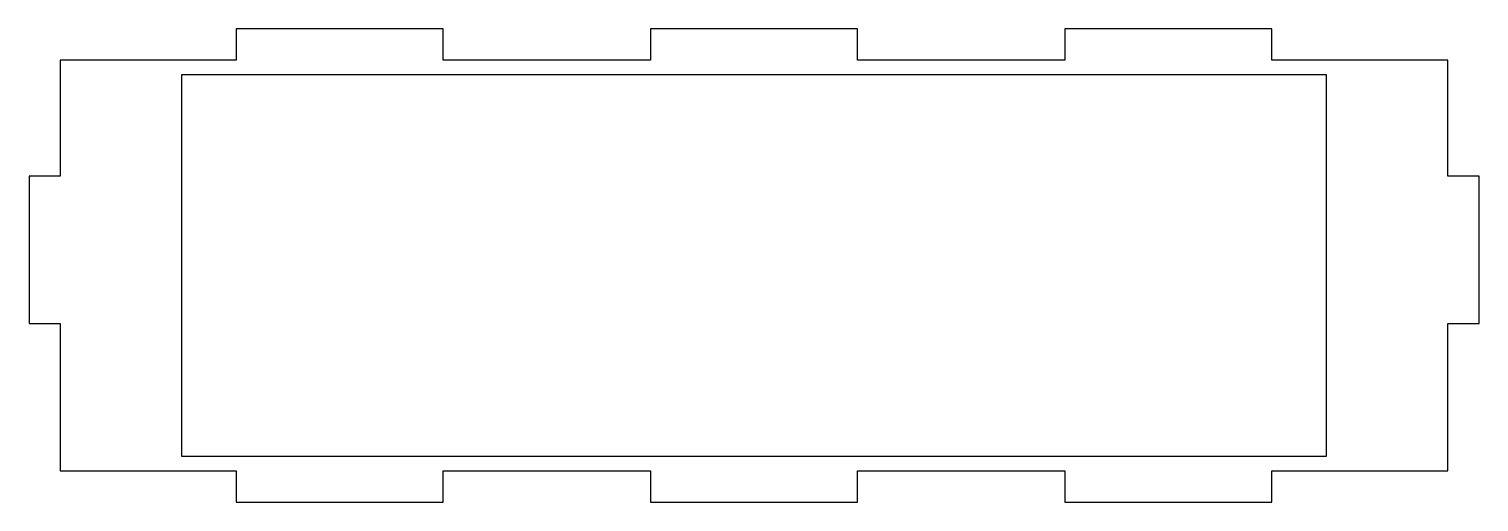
# Model space of a CAD drawing. Header units: millimetres. Extents: x -190 to 0, y 0 to 62.
import ezdxf

# ---------------------------------------------------------------- set-up
doc = ezdxf.new("R2010")
doc.units = ezdxf.units.MM
doc.layers.get('0').update_dxf_attribs({"linetype": 'CONTINUOUS'})

msp = doc.modelspace()

# ---------------------------------------------------------------- linework, layer by layer
for p, q in [((-135.71, 62), (-162.86, 62)), ((-162.86, 62), (-162.86, 57.9)), ((-135.71, 57.9), (-135.71, 62)), ((-81.43, 62), (-108.57, 62)), ((-108.57, 62), (-108.57, 57.9)), ((-81.43, 57.9), (-81.43, 62)), ((-27.14, 62), (-54.29, 62)), ((-54.29, 62), (-54.29, 57.9)), ((-27.14, 57.9), (-27.14, 62)), ((-185.9, 57.9), (-185.9, 42.7)), ((-162.86, 57.9), (-185.9, 57.9)), ((-108.57, 57.9), (-135.71, 57.9)), ((-54.29, 57.9), (-81.43, 57.9)), ((-4.1, 57.9), (-27.14, 57.9)), ((-4.1, 42.7), (-4.1, 57.9)), ((-185.9, 42.7), (-190, 42.7)), ((-190, 42.7), (-190, 23.4)), ((0, 42.7), (-4.1, 42.7)), ((0, 23.4), (0, 42.7)), ((-190, 23.4), (-185.9, 23.4)), ((-185.9, 23.4), (-185.9, 4.1)), ((-4.1, 4.1), (-4.1, 23.4)), ((-4.1, 23.4), (0, 23.4)), ((-185.9, 4.1), (-162.86, 4.1)), ((-162.86, 4.1), (-162.86, 0)), ((-135.71, 0), (-135.71, 4.1)), ((-135.71, 4.1), (-108.57, 4.1)), ((-108.57, 4.1), (-108.57, 0)), ((-81.43, 0), (-81.43, 4.1)), ((-81.43, 4.1), (-54.29, 4.1)), ((-54.29, 4.1), (-54.29, 0)), ((-27.14, 0), (-27.14, 4.1)), ((-27.14, 4.1), (-4.1, 4.1)), ((-162.86, 0), (-135.71, 0)), ((-108.57, 0), (-81.43, 0)), ((-54.29, 0), (-27.14, 0))]:
    msp.add_line(p, q)
msp.add_lwpolyline([(-20, 56), (-170, 56), (-170, 6), (-20, 6)], close=True)

doc.saveas('drawing.dxf')
